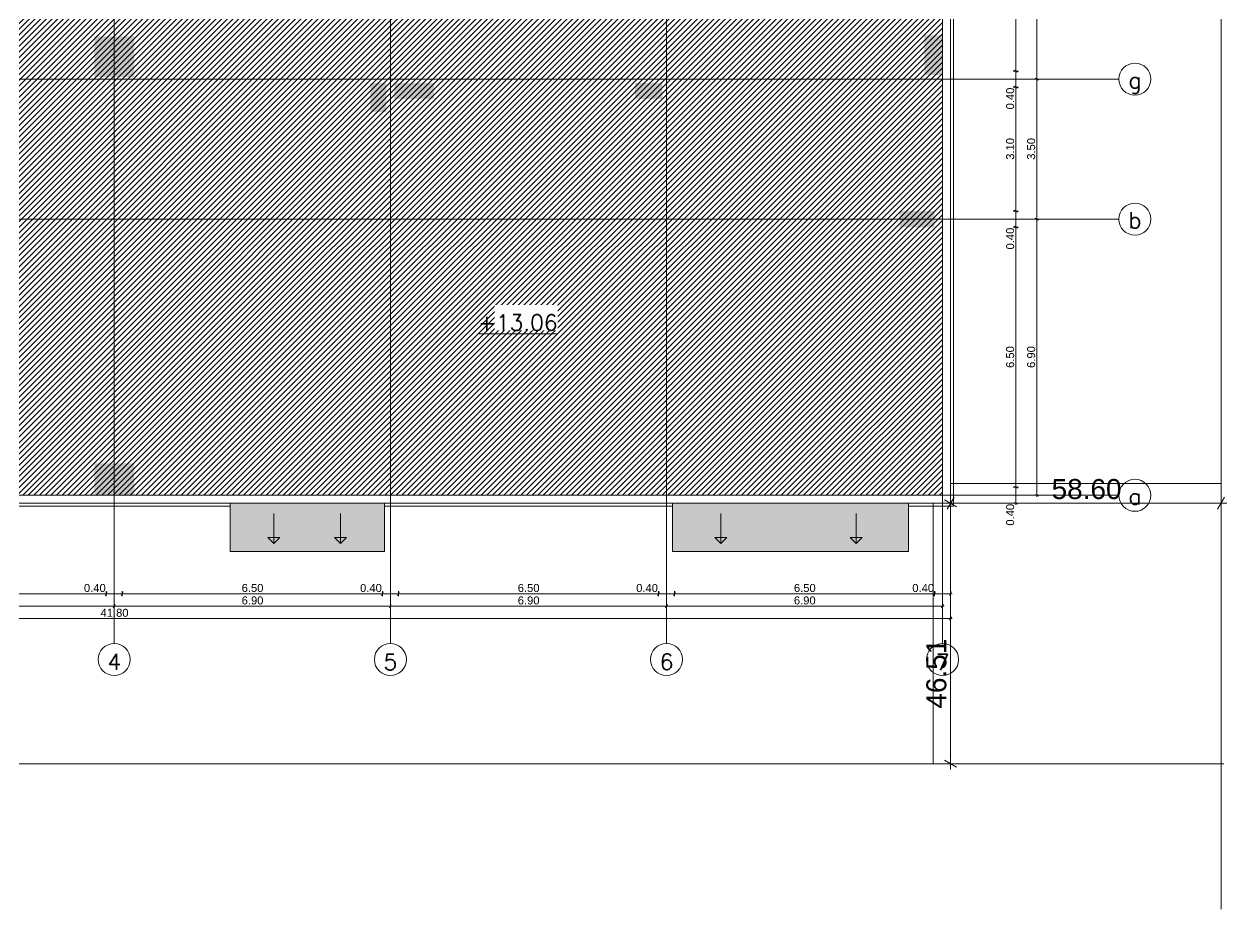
# Model space of a CAD drawing. Header units: millimetres. Extents: x 476244520 to 476657119, y 4620824743 to 4621446928.
# Drawn here: x 476409302 to 476439361, y 4621180401 to 4621202886 of the extents above; entities that cross this region are included whole.
import ezdxf

# ---------------------------------------------------------------- set-up
doc = ezdxf.new("R2010")
doc.units = ezdxf.units.MM
doc.header["$MEASUREMENT"] = 0
doc.set_wipeout_variables(frame=1)
doc.linetypes.add('Wipeout_Contour', pattern=[1000, 0, -1000])
for name, color, linetype, lineweight in [('0_Pen_No__42_Pen_No__250_Pen_No__5', 5, 'Continuous', 0), ('0_Pen_No__7_Pen_No__250', 7, 'Continuous', 0), ('0_Pen_No__7_Pen_No__4', 7, 'Continuous', 0), ('2D Drafting - General_Pen_No__250_Pen_No__7_Pen_No__7', 7, 'Continuous', 0), ('Annotation - Text_Pen_No__7_Pen_No__5', 5, 'Continuous', 0), ('G-Anno-Nplt_Pen_No__4', 7, 'Continuous', 0), ('G-Anno-Nplt_Pen_No__8', 8, 'Continuous', 0), ('New_2D Drafting - General_Pen_No__250_Pen_No__7', 7, 'Continuous', 0), ('New_reg_nak_Pen_No__7', 7, 'Continuous', 0), ('New_Structural - Bearing_Pen_No__1', 1, 'Continuous', 0), ('zoma_Pen_No__1', 1, 'Continuous', 0), ('zoma_Pen_No__142', 142, 'Continuous', 0), ('zoma_Pen_No__1_Pen_No__1', 1, 'Continuous', 0), ('zoma_Pen_No__5_Pen_No__5', 5, 'Continuous', 0)]:
    doc.layers.add(name, color=color, linetype=linetype, lineweight=lineweight)
doc.layers.add('0_Pen_No__7_Pen_No__252', color=7, linetype='Continuous', lineweight=0, true_color=0x666666)
doc.layers.add('zoma', color=7, linetype='Continuous')
doc.styles.add('GENERATED_STYLE_2', font='arial.ttf')
doc.linetypes.add('Break', pattern='A,0,[1,A-4 бѓЎбѓђбѓ®бѓљбѓ\x98 - nikas1.Shx,S=15.679026,R=0,X=0,Y=0],-1975.557214,0', length=1975.557214)
doc.dimstyles.new('GENERATED_STYLE__1', dxfattribs={"dimtxt": 200, "dimasz": 64.421331, "dimexe": 0.18, "dimexo": 3, "dimgap": 0.09, "dimtad": 1, "dimtih": 1, "dimtoh": 1, "dimlfac": 0.001, "dimzin": 0, "dimdsep": 46, "dimtxsty": 'GENERATED_STYLE_2', "dimblk": 'ARROWHEAD_2', "dimblk1": 'ARROWHEAD_2', "dimblk2": 'ARROWHEAD_2', "dimcen": 0.09, "dimclrd": 142, "dimclre": 142, "dimclrt": 142, "dimadec": 0, "dimazin": 0, "dimtfac": 1, "dimtdec": 4, "dimtmove": 0, "dimatfit": 3, "dimfxl": 1, "dimtolj": 1, "dimtzin": 0, "dimarcsym": 0})
doc.dimstyles.new('GENERATED_STYLE__6', dxfattribs={"dimtxt": 500, "dimasz": 228, "dimexe": 0.18, "dimexo": 3, "dimgap": 0.09, "dimtad": 1, "dimlfac": 0.001, "dimzin": 0, "dimdsep": 46, "dimtxsty": 'GENERATED_STYLE_2', "dimblk": 'ARROWHEAD_2', "dimblk1": 'ARROWHEAD_2', "dimblk2": 'ARROWHEAD_2', "dimcen": 0.09, "dimclrd": 1, "dimclre": 1, "dimclrt": 1, "dimadec": 0, "dimazin": 0, "dimtfac": 1, "dimtdec": 4, "dimtmove": 2, "dimatfit": 3, "dimfxl": 1, "dimtolj": 1, "dimtzin": 0, "dimarcsym": 0})
doc.dimstyles.new('GENERATED_STYLE__7', dxfattribs={"dimtxt": 500, "dimasz": 228, "dimexe": 0.18, "dimexo": 3, "dimgap": 0.09, "dimtad": 1, "dimtih": 1, "dimtoh": 1, "dimlfac": 0.001, "dimzin": 0, "dimdsep": 46, "dimtxsty": 'GENERATED_STYLE_2', "dimblk": 'ARROWHEAD_2', "dimblk1": 'ARROWHEAD_2', "dimblk2": 'ARROWHEAD_2', "dimcen": 0.09, "dimclrd": 1, "dimclre": 1, "dimclrt": 1, "dimadec": 0, "dimazin": 0, "dimtfac": 1, "dimtdec": 4, "dimtmove": 0, "dimatfit": 3, "dimfxl": 1, "dimtolj": 1, "dimtzin": 0, "dimarcsym": 0})
doc.dimstyles.new('GENERATED_STYLE__8', dxfattribs={"dimtxt": 200, "dimasz": 64.421331, "dimexe": 0.18, "dimexo": 3, "dimgap": 0.09, "dimtad": 1, "dimlfac": 0.001, "dimzin": 0, "dimdsep": 46, "dimtxsty": 'GENERATED_STYLE_2', "dimblk": 'ARROWHEAD_2', "dimblk1": 'ARROWHEAD_2', "dimblk2": 'ARROWHEAD_2', "dimcen": 0.09, "dimclrd": 142, "dimclre": 142, "dimclrt": 142, "dimadec": 0, "dimazin": 0, "dimtfac": 1, "dimtdec": 4, "dimtmove": 0, "dimatfit": 3, "dimfxl": 1, "dimtolj": 1, "dimtzin": 0, "dimarcsym": 0})

# ---------------------------------------------------------------- blocks, each defined once
blk = doc.blocks.new('*D28', base_point=(476844527, 4621385791))
at = {"layer": 'zoma_Pen_No__1', "color": 1, "linetype": 'Continuous', "lineweight": 0, "transparency": 16777216}
for p, q in [((476432681, 4621190911), (476432231, 4621190911)), ((476432606, 4621190824), (476432306, 4621190998)), ((476432456, 4621190911), (476432456, 4621191058)), ((476432456, 4621184404), (476432456, 4621190911)), ((476432681, 4621184404), (476432231, 4621184404)), ((476432306, 4621184491), (476432606, 4621184318)), ((476432456, 4621184258), (476432456, 4621184404))]:
    blk.add_line(p, q, dxfattribs=at)
at = {"layer": 'zoma_Pen_No__1', "color": 1, "lineweight": 0, "transparency": 16777216, "insert": (476432356, 4621185781), "char_height": 500, "attachment_point": 7, "rotation": 90, "style": 'GENERATED_STYLE_2'}
blk.add_mtext('\\A1;{\\pql;\\fArial CYR|b0|i0|c204|p34;46.51}', dxfattribs=at)
blk = doc.blocks.new('ARROWHEAD_2')
at = {"color": 0, "linetype": 'Continuous', "lineweight": 0}
for p, q in [((0, 0), (-1, 0)), ((-0.38, -0.66), (0.38, 0.66))]:
    blk.add_line(p, q, dxfattribs=at)
blk = doc.blocks.new('*D33', base_point=(476844527, 4621385791))
at = {"layer": 'zoma_Pen_No__1', "color": 1, "linetype": 'Continuous', "lineweight": 0, "transparency": 16777216}
for p, q in [((476432309, 4621190911), (476432456, 4621190911)), ((476432542, 4621191061), (476432369, 4621190761)), ((476432456, 4621190686), (476432456, 4621191136)), ((476432456, 4621190911), (476439215, 4621190911)), ((476439128, 4621190761), (476439301, 4621191061)), ((476439215, 4621190686), (476439215, 4621191136)), ((476439215, 4621190911), (476439361, 4621190911))]:
    blk.add_line(p, q, dxfattribs=at)
at = {"layer": 'zoma_Pen_No__1', "color": 1, "lineweight": 0, "transparency": 16777216, "insert": (476434980, 4621191011), "char_height": 500, "attachment_point": 7, "style": 'GENERATED_STYLE_2'}
blk.add_mtext('\\A1;{\\pql;\\fArial CYR|b0|i0|c204|p34;58.60}', dxfattribs=at)
blk = doc.blocks.new('*D42', base_point=(476844527, 4621385791))
at = {"layer": 'zoma_Pen_No__142', "color": 142, "linetype": 'Continuous', "lineweight": 0, "transparency": 16777216}
for p, q in [((476404680, 4621188384), (476404631, 4621188299)), ((476404656, 4621188278), (476404656, 4621188405)), ((476404656, 4621188342), (476411556, 4621188342)), ((476411580, 4621188384), (476411531, 4621188299)), ((476411556, 4621188278), (476411556, 4621188405))]:
    blk.add_line(p, q, dxfattribs=at)
at = {"layer": 'zoma_Pen_No__142', "color": 142, "lineweight": 0, "transparency": 16777216, "insert": (476407840, 4621188382), "char_height": 200, "attachment_point": 7, "style": 'GENERATED_STYLE_2'}
blk.add_mtext('\\A1;{\\pql;\\fArial CYR|b0|i0|c204|p34;6.90}', dxfattribs=at)
blk = doc.blocks.new('*D43', base_point=(476844527, 4621385791))
at = {"layer": 'zoma_Pen_No__142', "color": 142, "linetype": 'Continuous', "lineweight": 0, "transparency": 16777216}
for p, q in [((476411580, 4621188384), (476411531, 4621188299)), ((476411556, 4621188278), (476411556, 4621188405)), ((476411556, 4621188342), (476418456, 4621188342)), ((476418480, 4621188384), (476418431, 4621188299)), ((476418456, 4621188278), (476418456, 4621188405))]:
    blk.add_line(p, q, dxfattribs=at)
at = {"layer": 'zoma_Pen_No__142', "color": 142, "lineweight": 0, "transparency": 16777216, "insert": (476414740, 4621188382), "char_height": 200, "attachment_point": 7, "style": 'GENERATED_STYLE_2'}
blk.add_mtext('\\A1;{\\pql;\\fArial CYR|b0|i0|c204|p34;6.90}', dxfattribs=at)
blk = doc.blocks.new('*D44', base_point=(476844527, 4621385791))
at = {"layer": 'zoma_Pen_No__142', "color": 142, "linetype": 'Continuous', "lineweight": 0, "transparency": 16777216}
for p, q in [((476418480, 4621188384), (476418431, 4621188299)), ((476418456, 4621188278), (476418456, 4621188405)), ((476418456, 4621188342), (476425356, 4621188342)), ((476425380, 4621188384), (476425331, 4621188299)), ((476425356, 4621188278), (476425356, 4621188405))]:
    blk.add_line(p, q, dxfattribs=at)
at = {"layer": 'zoma_Pen_No__142', "color": 142, "lineweight": 0, "transparency": 16777216, "insert": (476421640, 4621188382), "char_height": 200, "attachment_point": 7, "style": 'GENERATED_STYLE_2'}
blk.add_mtext('\\A1;{\\pql;\\fArial CYR|b0|i0|c204|p34;6.90}', dxfattribs=at)
blk = doc.blocks.new('*D45', base_point=(476844527, 4621385791))
at = {"layer": 'zoma_Pen_No__142', "color": 142, "linetype": 'Continuous', "lineweight": 0, "transparency": 16777216}
for p, q in [((476425380, 4621188384), (476425331, 4621188299)), ((476425356, 4621188278), (476425356, 4621188405)), ((476425356, 4621188342), (476432256, 4621188342)), ((476432231, 4621188299), (476432280, 4621188384)), ((476432256, 4621188278), (476432256, 4621188405)), ((476432256, 4621188342), (476432297, 4621188342))]:
    blk.add_line(p, q, dxfattribs=at)
at = {"layer": 'zoma_Pen_No__142', "color": 142, "lineweight": 0, "transparency": 16777216, "insert": (476428540, 4621188382), "char_height": 200, "attachment_point": 7, "style": 'GENERATED_STYLE_2'}
blk.add_mtext('\\A1;{\\pql;\\fArial CYR|b0|i0|c204|p34;6.90}', dxfattribs=at)
blk = doc.blocks.new('*D49', base_point=(476844527, 4621385791))
at = {"layer": 'zoma_Pen_No__142', "color": 142, "linetype": 'Continuous', "lineweight": 0, "transparency": 16777216}
for p, q in [((476434675, 4621198011), (476434548, 4621198011)), ((476434569, 4621198035), (476434654, 4621197987)), ((476434611, 4621191111), (476434611, 4621198011)), ((476434675, 4621191111), (476434548, 4621191111)), ((476434569, 4621191135), (476434654, 4621191087)), ((476434611, 4621191070), (476434611, 4621191111))]:
    blk.add_line(p, q, dxfattribs=at)
at = {"layer": 'zoma_Pen_No__142', "color": 142, "lineweight": 0, "transparency": 16777216, "insert": (476434571, 4621194295), "char_height": 200, "attachment_point": 7, "rotation": 90, "style": 'GENERATED_STYLE_2'}
blk.add_mtext('\\A1;{\\pql;\\fArial CYR|b0|i0|c204|p34;6.90}', dxfattribs=at)
blk = doc.blocks.new('*D50', base_point=(476844527, 4621385791))
at = {"layer": 'zoma_Pen_No__142', "color": 142, "linetype": 'Continuous', "lineweight": 0, "transparency": 16777216}
for p, q in [((476434675, 4621201511), (476434548, 4621201511)), ((476434569, 4621201535), (476434654, 4621201487)), ((476434611, 4621198011), (476434611, 4621201511)), ((476434675, 4621198011), (476434548, 4621198011)), ((476434569, 4621198035), (476434654, 4621197987))]:
    blk.add_line(p, q, dxfattribs=at)
at = {"layer": 'zoma_Pen_No__142', "color": 142, "lineweight": 0, "transparency": 16777216, "insert": (476434571, 4621199495), "char_height": 200, "attachment_point": 7, "rotation": 90, "style": 'GENERATED_STYLE_2'}
blk.add_mtext('\\A1;{\\pql;\\fArial CYR|b0|i0|c204|p34;3.50}', dxfattribs=at)
blk = doc.blocks.new('*D51', base_point=(476844527, 4621385791))
at = {"layer": 'zoma_Pen_No__142', "color": 142, "linetype": 'Continuous', "lineweight": 0, "transparency": 16777216}
for p, q in [((476434675, 4621208411), (476434548, 4621208411)), ((476434654, 4621208387), (476434569, 4621208435)), ((476434611, 4621208411), (476434611, 4621208452)), ((476434611, 4621201511), (476434611, 4621208411)), ((476434675, 4621201511), (476434548, 4621201511)), ((476434569, 4621201535), (476434654, 4621201487))]:
    blk.add_line(p, q, dxfattribs=at)
at = {"layer": 'zoma_Pen_No__142', "color": 142, "lineweight": 0, "transparency": 16777216, "insert": (476434571, 4621204695), "char_height": 200, "attachment_point": 7, "rotation": 90, "style": 'GENERATED_STYLE_2'}
blk.add_mtext('\\A1;{\\pql;\\fArial CYR|b0|i0|c204|p34;6.90}', dxfattribs=at)
blk = doc.blocks.new('*D52', base_point=(476844527, 4621385791))
at = {"layer": 'zoma_Pen_No__142', "color": 142, "linetype": 'Continuous', "lineweight": 0, "transparency": 16777216}
for p, q in [((476390614, 4621188033), (476390656, 4621188033)), ((476390680, 4621188076), (476390631, 4621187991)), ((476390656, 4621187970), (476390656, 4621188097)), ((476390656, 4621188033), (476432456, 4621188033)), ((476432431, 4621187991), (476432480, 4621188076)), ((476432456, 4621187970), (476432456, 4621188097)), ((476432456, 4621188033), (476432497, 4621188033))]:
    blk.add_line(p, q, dxfattribs=at)
at = {"layer": 'zoma_Pen_No__142', "color": 142, "lineweight": 0, "transparency": 16777216, "insert": (476411214, 4621188073), "char_height": 200, "attachment_point": 7, "style": 'GENERATED_STYLE_2'}
blk.add_mtext('\\A1;{\\pql;\\fArial CYR|b0|i0|c204|p34;41.80}', dxfattribs=at)
blk = doc.blocks.new('*D58', base_point=(476844527, 4621385791))
at = {"layer": 'zoma_Pen_No__142', "color": 142, "linetype": 'Continuous', "lineweight": 0, "transparency": 16777216}
for p, q in [((476404880, 4621188696), (476404831, 4621188611)), ((476404856, 4621188590), (476404856, 4621188717)), ((476404856, 4621188653), (476411356, 4621188653)), ((476411380, 4621188696), (476411331, 4621188611)), ((476411356, 4621188590), (476411356, 4621188717))]:
    blk.add_line(p, q, dxfattribs=at)
at = {"layer": 'zoma_Pen_No__142', "color": 142, "lineweight": 0, "transparency": 16777216, "char_height": 200, "attachment_point": 7, "style": 'GENERATED_STYLE_2'}
for s, insert in [('\\A1;{\\pql;\\fArial CYR|b0|i0|c204|p34;6.50}', (476407840, 4621188693)), ('\\A1;{\\pql;\\fArial CYR|b0|i0|c204|p34;0.40}', (476410799, 4621188693))]:
    blk.add_mtext(s, dxfattribs=dict(at, insert=insert))
blk = doc.blocks.new('*D59', base_point=(476844527, 4621385791))
at = {"layer": 'zoma_Pen_No__142', "color": 142, "linetype": 'Continuous', "lineweight": 0, "transparency": 16777216}
for p, q in [((476411380, 4621188696), (476411331, 4621188611)), ((476411356, 4621188590), (476411356, 4621188717)), ((476411356, 4621188653), (476411756, 4621188653)), ((476411780, 4621188696), (476411731, 4621188611)), ((476411756, 4621188590), (476411756, 4621188717))]:
    blk.add_line(p, q, dxfattribs=at)
blk = doc.blocks.new('*D60', base_point=(476844527, 4621385791))
at = {"layer": 'zoma_Pen_No__142', "color": 142, "linetype": 'Continuous', "lineweight": 0, "transparency": 16777216}
for p, q in [((476411780, 4621188696), (476411731, 4621188611)), ((476411756, 4621188590), (476411756, 4621188717)), ((476411756, 4621188653), (476418256, 4621188653)), ((476418280, 4621188696), (476418231, 4621188611)), ((476418256, 4621188590), (476418256, 4621188717))]:
    blk.add_line(p, q, dxfattribs=at)
at = {"layer": 'zoma_Pen_No__142', "color": 142, "lineweight": 0, "transparency": 16777216, "char_height": 200, "attachment_point": 7, "style": 'GENERATED_STYLE_2'}
for s, insert in [('\\A1;{\\pql;\\fArial CYR|b0|i0|c204|p34;6.50}', (476414740, 4621188693)), ('\\A1;{\\pql;\\fArial CYR|b0|i0|c204|p34;0.40}', (476417699, 4621188693))]:
    blk.add_mtext(s, dxfattribs=dict(at, insert=insert))
blk = doc.blocks.new('*D61', base_point=(476844527, 4621385791))
at = {"layer": 'zoma_Pen_No__142', "color": 142, "linetype": 'Continuous', "lineweight": 0, "transparency": 16777216}
for p, q in [((476418280, 4621188696), (476418231, 4621188611)), ((476418256, 4621188590), (476418256, 4621188717)), ((476418256, 4621188653), (476418656, 4621188653)), ((476418680, 4621188696), (476418631, 4621188611)), ((476418656, 4621188590), (476418656, 4621188717))]:
    blk.add_line(p, q, dxfattribs=at)
blk = doc.blocks.new('*D62', base_point=(476844527, 4621385791))
at = {"layer": 'zoma_Pen_No__142', "color": 142, "linetype": 'Continuous', "lineweight": 0, "transparency": 16777216}
for p, q in [((476418680, 4621188696), (476418631, 4621188611)), ((476418656, 4621188590), (476418656, 4621188717)), ((476418656, 4621188653), (476425156, 4621188653)), ((476425180, 4621188696), (476425131, 4621188611)), ((476425156, 4621188590), (476425156, 4621188717))]:
    blk.add_line(p, q, dxfattribs=at)
at = {"layer": 'zoma_Pen_No__142', "color": 142, "lineweight": 0, "transparency": 16777216, "char_height": 200, "attachment_point": 7, "style": 'GENERATED_STYLE_2'}
for s, insert in [('\\A1;{\\pql;\\fArial CYR|b0|i0|c204|p34;6.50}', (476421640, 4621188693)), ('\\A1;{\\pql;\\fArial CYR|b0|i0|c204|p34;0.40}', (476424599, 4621188693))]:
    blk.add_mtext(s, dxfattribs=dict(at, insert=insert))
blk = doc.blocks.new('*D63', base_point=(476844527, 4621385791))
at = {"layer": 'zoma_Pen_No__142', "color": 142, "linetype": 'Continuous', "lineweight": 0, "transparency": 16777216}
for p, q in [((476425180, 4621188696), (476425131, 4621188611)), ((476425156, 4621188590), (476425156, 4621188717)), ((476425156, 4621188653), (476425556, 4621188653)), ((476425580, 4621188696), (476425531, 4621188611)), ((476425556, 4621188590), (476425556, 4621188717))]:
    blk.add_line(p, q, dxfattribs=at)
blk = doc.blocks.new('*D64', base_point=(476844527, 4621385791))
at = {"layer": 'zoma_Pen_No__142', "color": 142, "linetype": 'Continuous', "lineweight": 0, "transparency": 16777216}
for p, q in [((476425580, 4621188696), (476425531, 4621188611)), ((476425556, 4621188590), (476425556, 4621188717)), ((476425556, 4621188653), (476432056, 4621188653)), ((476432080, 4621188696), (476432031, 4621188611)), ((476432056, 4621188590), (476432056, 4621188717))]:
    blk.add_line(p, q, dxfattribs=at)
at = {"layer": 'zoma_Pen_No__142', "color": 142, "lineweight": 0, "transparency": 16777216, "char_height": 200, "attachment_point": 7, "style": 'GENERATED_STYLE_2'}
for s, insert in [('\\A1;{\\pql;\\fArial CYR|b0|i0|c204|p34;6.50}', (476428540, 4621188693)), ('\\A1;{\\pql;\\fArial CYR|b0|i0|c204|p34;0.40}', (476431499, 4621188693))]:
    blk.add_mtext(s, dxfattribs=dict(at, insert=insert))
blk = doc.blocks.new('*D65', base_point=(476844527, 4621385791))
at = {"layer": 'zoma_Pen_No__142', "color": 142, "linetype": 'Continuous', "lineweight": 0, "transparency": 16777216}
for p, q in [((476432080, 4621188696), (476432031, 4621188611)), ((476432056, 4621188590), (476432056, 4621188717)), ((476432056, 4621188653), (476432456, 4621188653)), ((476432431, 4621188611), (476432480, 4621188696)), ((476432456, 4621188590), (476432456, 4621188717)), ((476432456, 4621188653), (476432497, 4621188653))]:
    blk.add_line(p, q, dxfattribs=at)
blk = doc.blocks.new('*D66', base_point=(476844527, 4621385791))
at = {"layer": 'zoma_Pen_No__142', "color": 142, "linetype": 'Continuous', "lineweight": 0, "transparency": 16777216}
for p, q in [((476434150, 4621191311), (476434023, 4621191311)), ((476434044, 4621191335), (476434129, 4621191287)), ((476434086, 4621190911), (476434086, 4621191311)), ((476434150, 4621190911), (476434023, 4621190911)), ((476434044, 4621190935), (476434129, 4621190887)), ((476434086, 4621190870), (476434086, 4621190911))]:
    blk.add_line(p, q, dxfattribs=at)
at = {"layer": 'zoma_Pen_No__142', "color": 142, "lineweight": 0, "transparency": 16777216, "insert": (476434046, 4621190354), "char_height": 200, "attachment_point": 7, "rotation": 90, "style": 'GENERATED_STYLE_2'}
blk.add_mtext('\\A1;{\\pql;\\fArial CYR|b0|i0|c204|p34;0.40}', dxfattribs=at)
blk = doc.blocks.new('*D67', base_point=(476844527, 4621385791))
at = {"layer": 'zoma_Pen_No__142', "color": 142, "linetype": 'Continuous', "lineweight": 0, "transparency": 16777216}
for p, q in [((476434150, 4621197811), (476434023, 4621197811)), ((476434044, 4621197835), (476434129, 4621197787)), ((476434086, 4621191311), (476434086, 4621197811)), ((476434150, 4621191311), (476434023, 4621191311)), ((476434044, 4621191335), (476434129, 4621191287))]:
    blk.add_line(p, q, dxfattribs=at)
at = {"layer": 'zoma_Pen_No__142', "color": 142, "lineweight": 0, "transparency": 16777216, "char_height": 200, "attachment_point": 7, "rotation": 90, "style": 'GENERATED_STYLE_2'}
for s, insert in [('\\A1;{\\pql;\\fArial CYR|b0|i0|c204|p34;0.40}', (476434046, 4621197254)), ('\\A1;{\\pql;\\fArial CYR|b0|i0|c204|p34;6.50}', (476434046, 4621194295))]:
    blk.add_mtext(s, dxfattribs=dict(at, insert=insert))
blk = doc.blocks.new('*D68', base_point=(476844527, 4621385791))
at = {"layer": 'zoma_Pen_No__142', "color": 142, "linetype": 'Continuous', "lineweight": 0, "transparency": 16777216}
for p, q in [((476434150, 4621198211), (476434023, 4621198211)), ((476434044, 4621198235), (476434129, 4621198187)), ((476434086, 4621197811), (476434086, 4621198211)), ((476434150, 4621197811), (476434023, 4621197811)), ((476434044, 4621197835), (476434129, 4621197787))]:
    blk.add_line(p, q, dxfattribs=at)
blk = doc.blocks.new('*D69', base_point=(476844527, 4621385791))
at = {"layer": 'zoma_Pen_No__142', "color": 142, "linetype": 'Continuous', "lineweight": 0, "transparency": 16777216}
for p, q in [((476434150, 4621201311), (476434023, 4621201311)), ((476434044, 4621201335), (476434129, 4621201287)), ((476434086, 4621198211), (476434086, 4621201311)), ((476434150, 4621198211), (476434023, 4621198211)), ((476434044, 4621198235), (476434129, 4621198187))]:
    blk.add_line(p, q, dxfattribs=at)
at = {"layer": 'zoma_Pen_No__142', "color": 142, "lineweight": 0, "transparency": 16777216, "char_height": 200, "attachment_point": 7, "rotation": 90, "style": 'GENERATED_STYLE_2'}
for s, insert in [('\\A1;{\\pql;\\fArial CYR|b0|i0|c204|p34;0.40}', (476434046, 4621200754)), ('\\A1;{\\pql;\\fArial CYR|b0|i0|c204|p34;3.10}', (476434046, 4621199495))]:
    blk.add_mtext(s, dxfattribs=dict(at, insert=insert))
blk = doc.blocks.new('*D70', base_point=(476844527, 4621385791))
at = {"layer": 'zoma_Pen_No__142', "color": 142, "linetype": 'Continuous', "lineweight": 0, "transparency": 16777216}
for p, q in [((476434150, 4621201711), (476434023, 4621201711)), ((476434044, 4621201735), (476434129, 4621201687)), ((476434086, 4621201311), (476434086, 4621201711)), ((476434150, 4621201311), (476434023, 4621201311)), ((476434044, 4621201335), (476434129, 4621201287))]:
    blk.add_line(p, q, dxfattribs=at)
blk = doc.blocks.new('*D71', base_point=(476844527, 4621385791))
at = {"layer": 'zoma_Pen_No__142', "color": 142, "linetype": 'Continuous', "lineweight": 0, "transparency": 16777216}
for p, q in [((476434150, 4621208211), (476434023, 4621208211)), ((476434044, 4621208235), (476434129, 4621208187)), ((476434086, 4621201711), (476434086, 4621208211)), ((476434150, 4621201711), (476434023, 4621201711)), ((476434044, 4621201735), (476434129, 4621201687))]:
    blk.add_line(p, q, dxfattribs=at)
at = {"layer": 'zoma_Pen_No__142', "color": 142, "lineweight": 0, "transparency": 16777216, "char_height": 200, "attachment_point": 7, "rotation": 90, "style": 'GENERATED_STYLE_2'}
for s, insert in [('\\A1;{\\pql;\\fArial CYR|b0|i0|c204|p34;0.40}', (476434046, 4621207654)), ('\\A1;{\\pql;\\fArial CYR|b0|i0|c204|p34;6.50}', (476434046, 4621204695))]:
    blk.add_mtext(s, dxfattribs=dict(at, insert=insert))
blk = doc.blocks.new('*D128', base_point=(476844527, 4621385791))
at = {"layer": 'zoma_Pen_No__142', "color": 142, "linetype": 'Continuous', "lineweight": 0, "transparency": 16777216}
for p, q in [((476404880, 4621230014), (476404831, 4621229929)), ((476404856, 4621229908), (476404856, 4621230035)), ((476404856, 4621229972), (476411356, 4621229972)), ((476411380, 4621230014), (476411331, 4621229929)), ((476411356, 4621229908), (476411356, 4621230035))]:
    blk.add_line(p, q, dxfattribs=at)
at = {"layer": 'zoma_Pen_No__142', "color": 142, "lineweight": 0, "transparency": 16777216, "char_height": 200, "attachment_point": 7, "style": 'GENERATED_STYLE_2'}
for s, insert in [('\\A1;{\\pql;\\fArial CYR|b0|i0|c204|p34;6.50}', (476407840, 4621230012)), ('\\A1;{\\pql;\\fArial CYR|b0|i0|c204|p34;0.40}', (476410799, 4621230012))]:
    blk.add_mtext(s, dxfattribs=dict(at, insert=insert))
blk = doc.blocks.new('*D129', base_point=(476844527, 4621385791))
at = {"layer": 'zoma_Pen_No__142', "color": 142, "linetype": 'Continuous', "lineweight": 0, "transparency": 16777216}
for p, q in [((476411380, 4621230014), (476411331, 4621229929)), ((476411356, 4621229908), (476411356, 4621230035)), ((476411356, 4621229972), (476411756, 4621229972)), ((476411780, 4621230014), (476411731, 4621229929)), ((476411756, 4621229908), (476411756, 4621230035))]:
    blk.add_line(p, q, dxfattribs=at)
blk = doc.blocks.new('*D130', base_point=(476844527, 4621385791))
at = {"layer": 'zoma_Pen_No__142', "color": 142, "linetype": 'Continuous', "lineweight": 0, "transparency": 16777216}
for p, q in [((476411780, 4621230014), (476411731, 4621229929)), ((476411756, 4621229908), (476411756, 4621230035)), ((476411756, 4621229972), (476418256, 4621229972)), ((476418280, 4621230014), (476418231, 4621229929)), ((476418256, 4621229908), (476418256, 4621230035))]:
    blk.add_line(p, q, dxfattribs=at)
at = {"layer": 'zoma_Pen_No__142', "color": 142, "lineweight": 0, "transparency": 16777216, "char_height": 200, "attachment_point": 7, "style": 'GENERATED_STYLE_2'}
for s, insert in [('\\A1;{\\pql;\\fArial CYR|b0|i0|c204|p34;6.50}', (476414740, 4621230012)), ('\\A1;{\\pql;\\fArial CYR|b0|i0|c204|p34;0.40}', (476417699, 4621230012))]:
    blk.add_mtext(s, dxfattribs=dict(at, insert=insert))
blk = doc.blocks.new('*D131', base_point=(476844527, 4621385791))
at = {"layer": 'zoma_Pen_No__142', "color": 142, "linetype": 'Continuous', "lineweight": 0, "transparency": 16777216}
for p, q in [((476418280, 4621230014), (476418231, 4621229929)), ((476418256, 4621229908), (476418256, 4621230035)), ((476418256, 4621229972), (476418656, 4621229972)), ((476418680, 4621230014), (476418631, 4621229929)), ((476418656, 4621229908), (476418656, 4621230035))]:
    blk.add_line(p, q, dxfattribs=at)
blk = doc.blocks.new('*D132', base_point=(476844527, 4621385791))
at = {"layer": 'zoma_Pen_No__142', "color": 142, "linetype": 'Continuous', "lineweight": 0, "transparency": 16777216}
for p, q in [((476418680, 4621230014), (476418631, 4621229929)), ((476418656, 4621229908), (476418656, 4621230035)), ((476418656, 4621229972), (476425156, 4621229972)), ((476425180, 4621230014), (476425131, 4621229929)), ((476425156, 4621229908), (476425156, 4621230035))]:
    blk.add_line(p, q, dxfattribs=at)
at = {"layer": 'zoma_Pen_No__142', "color": 142, "lineweight": 0, "transparency": 16777216, "char_height": 200, "attachment_point": 7, "style": 'GENERATED_STYLE_2'}
for s, insert in [('\\A1;{\\pql;\\fArial CYR|b0|i0|c204|p34;6.50}', (476421640, 4621230012)), ('\\A1;{\\pql;\\fArial CYR|b0|i0|c204|p34;0.40}', (476424599, 4621230012))]:
    blk.add_mtext(s, dxfattribs=dict(at, insert=insert))
blk = doc.blocks.new('*D133', base_point=(476844527, 4621385791))
at = {"layer": 'zoma_Pen_No__142', "color": 142, "linetype": 'Continuous', "lineweight": 0, "transparency": 16777216}
for p, q in [((476425180, 4621230014), (476425131, 4621229929)), ((476425156, 4621229908), (476425156, 4621230035)), ((476425156, 4621229972), (476425556, 4621229972)), ((476425580, 4621230014), (476425531, 4621229929)), ((476425556, 4621229908), (476425556, 4621230035))]:
    blk.add_line(p, q, dxfattribs=at)
blk = doc.blocks.new('*D134', base_point=(476844527, 4621385791))
at = {"layer": 'zoma_Pen_No__142', "color": 142, "linetype": 'Continuous', "lineweight": 0, "transparency": 16777216}
for p, q in [((476425580, 4621230014), (476425531, 4621229929)), ((476425556, 4621229908), (476425556, 4621230035)), ((476425556, 4621229972), (476432056, 4621229972)), ((476432080, 4621230014), (476432031, 4621229929)), ((476432056, 4621229908), (476432056, 4621230035))]:
    blk.add_line(p, q, dxfattribs=at)
at = {"layer": 'zoma_Pen_No__142', "color": 142, "lineweight": 0, "transparency": 16777216, "char_height": 200, "attachment_point": 7, "style": 'GENERATED_STYLE_2'}
for s, insert in [('\\A1;{\\pql;\\fArial CYR|b0|i0|c204|p34;6.50}', (476428540, 4621230012)), ('\\A1;{\\pql;\\fArial CYR|b0|i0|c204|p34;0.40}', (476431499, 4621230012))]:
    blk.add_mtext(s, dxfattribs=dict(at, insert=insert))
blk = doc.blocks.new('*D135', base_point=(476844527, 4621385791))
at = {"layer": 'zoma_Pen_No__142', "color": 142, "linetype": 'Continuous', "lineweight": 0, "transparency": 16777216}
for p, q in [((476432080, 4621230014), (476432031, 4621229929)), ((476432056, 4621229908), (476432056, 4621230035)), ((476432056, 4621229972), (476432456, 4621229972)), ((476432431, 4621229929), (476432480, 4621230014)), ((476432456, 4621229908), (476432456, 4621230035)), ((476432456, 4621229972), (476432497, 4621229972))]:
    blk.add_line(p, q, dxfattribs=at)
blk = doc.blocks.new('*D520', base_point=(476844527, 4621385791))
at = {"layer": 'zoma_Pen_No__142', "color": 142, "linetype": 'Continuous', "lineweight": 0, "transparency": 16777216}
for p, q in [((476404379, 4621169271), (476404330, 4621169186)), ((476404354, 4621169165), (476404354, 4621169292)), ((476410879, 4621169271), (476410830, 4621169186)), ((476410854, 4621169165), (476410854, 4621169292)), ((476404354, 4621169228), (476410854, 4621169228))]:
    blk.add_line(p, q, dxfattribs=at)
at = {"layer": 'zoma_Pen_No__142', "color": 142, "lineweight": 0, "transparency": 16777216, "char_height": 200, "attachment_point": 7, "style": 'GENERATED_STYLE_2'}
for s, insert in [('\\A1;{\\pql;\\fArial CYR|b0|i0|c204|p34;6.50}', (476407338, 4621169268)), ('\\A1;{\\pql;\\fArial CYR|b0|i0|c204|p34;0.40}', (476410298, 4621169268))]:
    blk.add_mtext(s, dxfattribs=dict(at, insert=insert))
blk = doc.blocks.new('*D521', base_point=(476844527, 4621385791))
at = {"layer": 'zoma_Pen_No__142', "color": 142, "linetype": 'Continuous', "lineweight": 0, "transparency": 16777216}
for p, q in [((476410879, 4621169271), (476410830, 4621169186)), ((476410854, 4621169165), (476410854, 4621169292)), ((476411279, 4621169271), (476411230, 4621169186)), ((476411254, 4621169165), (476411254, 4621169292)), ((476410854, 4621169228), (476411254, 4621169228))]:
    blk.add_line(p, q, dxfattribs=at)
blk = doc.blocks.new('*D522', base_point=(476844527, 4621385791))
at = {"layer": 'zoma_Pen_No__142', "color": 142, "linetype": 'Continuous', "lineweight": 0, "transparency": 16777216}
for p, q in [((476411279, 4621169271), (476411230, 4621169186)), ((476411254, 4621169165), (476411254, 4621169292)), ((476417779, 4621169271), (476417730, 4621169186)), ((476417754, 4621169165), (476417754, 4621169292)), ((476411254, 4621169228), (476417754, 4621169228))]:
    blk.add_line(p, q, dxfattribs=at)
at = {"layer": 'zoma_Pen_No__142', "color": 142, "lineweight": 0, "transparency": 16777216, "char_height": 200, "attachment_point": 7, "style": 'GENERATED_STYLE_2'}
for s, insert in [('\\A1;{\\pql;\\fArial CYR|b0|i0|c204|p34;6.50}', (476414238, 4621169268)), ('\\A1;{\\pql;\\fArial CYR|b0|i0|c204|p34;0.40}', (476417198, 4621169268))]:
    blk.add_mtext(s, dxfattribs=dict(at, insert=insert))
blk = doc.blocks.new('*D523', base_point=(476844527, 4621385791))
at = {"layer": 'zoma_Pen_No__142', "color": 142, "linetype": 'Continuous', "lineweight": 0, "transparency": 16777216}
for p, q in [((476417779, 4621169271), (476417730, 4621169186)), ((476417754, 4621169165), (476417754, 4621169292)), ((476418179, 4621169271), (476418130, 4621169186)), ((476418154, 4621169165), (476418154, 4621169292)), ((476417754, 4621169228), (476418154, 4621169228))]:
    blk.add_line(p, q, dxfattribs=at)
blk = doc.blocks.new('*D524', base_point=(476844527, 4621385791))
at = {"layer": 'zoma_Pen_No__142', "color": 142, "linetype": 'Continuous', "lineweight": 0, "transparency": 16777216}
for p, q in [((476418179, 4621169271), (476418130, 4621169186)), ((476418154, 4621169165), (476418154, 4621169292)), ((476424679, 4621169271), (476424630, 4621169186)), ((476424654, 4621169165), (476424654, 4621169292)), ((476418154, 4621169228), (476424654, 4621169228))]:
    blk.add_line(p, q, dxfattribs=at)
at = {"layer": 'zoma_Pen_No__142', "color": 142, "lineweight": 0, "transparency": 16777216, "char_height": 200, "attachment_point": 7, "style": 'GENERATED_STYLE_2'}
for s, insert in [('\\A1;{\\pql;\\fArial CYR|b0|i0|c204|p34;6.50}', (476421138, 4621169268)), ('\\A1;{\\pql;\\fArial CYR|b0|i0|c204|p34;0.40}', (476424098, 4621169268))]:
    blk.add_mtext(s, dxfattribs=dict(at, insert=insert))
blk = doc.blocks.new('*D525', base_point=(476844527, 4621385791))
at = {"layer": 'zoma_Pen_No__142', "color": 142, "linetype": 'Continuous', "lineweight": 0, "transparency": 16777216}
for p, q in [((476424679, 4621169271), (476424630, 4621169186)), ((476424654, 4621169165), (476424654, 4621169292)), ((476425079, 4621169271), (476425030, 4621169186)), ((476425054, 4621169165), (476425054, 4621169292)), ((476424654, 4621169228), (476425054, 4621169228))]:
    blk.add_line(p, q, dxfattribs=at)
blk = doc.blocks.new('*D526', base_point=(476844527, 4621385791))
at = {"layer": 'zoma_Pen_No__142', "color": 142, "linetype": 'Continuous', "lineweight": 0, "transparency": 16777216}
for p, q in [((476425079, 4621169271), (476425030, 4621169186)), ((476425054, 4621169165), (476425054, 4621169292)), ((476431579, 4621169271), (476431530, 4621169186)), ((476431554, 4621169165), (476431554, 4621169292)), ((476425054, 4621169228), (476431554, 4621169228))]:
    blk.add_line(p, q, dxfattribs=at)
at = {"layer": 'zoma_Pen_No__142', "color": 142, "lineweight": 0, "transparency": 16777216, "char_height": 200, "attachment_point": 7, "style": 'GENERATED_STYLE_2'}
for s, insert in [('\\A1;{\\pql;\\fArial CYR|b0|i0|c204|p34;6.50}', (476428038, 4621169268)), ('\\A1;{\\pql;\\fArial CYR|b0|i0|c204|p34;0.40}', (476430998, 4621169268))]:
    blk.add_mtext(s, dxfattribs=dict(at, insert=insert))
blk = doc.blocks.new('*D527', base_point=(476844527, 4621385791))
at = {"layer": 'zoma_Pen_No__142', "color": 142, "linetype": 'Continuous', "lineweight": 0, "transparency": 16777216}
for p, q in [((476431579, 4621169271), (476431530, 4621169186)), ((476431554, 4621169165), (476431554, 4621169292)), ((476431930, 4621169186), (476431979, 4621169271)), ((476431954, 4621169165), (476431954, 4621169292)), ((476431554, 4621169228), (476431954, 4621169228)), ((476431954, 4621169228), (476431996, 4621169228))]:
    blk.add_line(p, q, dxfattribs=at)

msp = doc.modelspace()

# ---------------------------------------------------------------- hatches: boundary and pattern name
at = {"layer": '0_Pen_No__7_Pen_No__252', "linetype": 'Continuous', "lineweight": 0, "true_color": 0x666666}
h = msp.add_hatch(dxfattribs=at)
h.set_pattern_fill('COMMON_BRICK', color=251, style=0, pattern_type=2)
h.set_pattern_definition([(225, (476437302.27, 4621214195.83), (-70.71068, 70.71068), [])])
h.paths.add_polyline_path([(476432255.933, 4621208411.021), (476390855.933, 4621208411.021), (476390855.933, 4621191111.021), (476432255.933, 4621191111.021)])
h.paths.add_polyline_path([(476402955.933, 4621203170.946), (476402955.933, 4621205770.898), (476402555.933, 4621205770.898), (476402555.933, 4621207970.898), (476400655.933, 4621207970.898), (476400655.933, 4621205770.898), (476400655.933, 4621203170.946)], flags=0)
h.paths.add_polyline_path([(476422455.933, 4621203171.032), (476422455.933, 4621205770.898), (476422455.933, 4621207970.898), (476420555.933, 4621207970.898), (476420555.933, 4621205770.898), (476420155.933, 4621205770.898), (476420155.933, 4621203171.032)], flags=0)
at = {"layer": 'G-Anno-Nplt_Pen_No__8', "linetype": 'Continuous', "lineweight": 0, "true_color": 0xb9b9b9}
for points in [[(476414455.947, 4621189711.229), (476414455.947, 4621190911.021), (476418305.944, 4621190911.021), (476418305.944, 4621189711.229)], [(476425505.944, 4621189711.229), (476425505.944, 4621190911.021), (476431405.944, 4621190911.021), (476431405.944, 4621189711.229)]]:
    msp.add_hatch(color=9, dxfattribs=at).paths.add_polyline_path(points)
at = {"layer": 'New_2D Drafting - General_Pen_No__250_Pen_No__7', "linetype": 'Continuous', "lineweight": 0}
for points in [[(476431796.212, 4621201614.279), (476432255.933, 4621201614.279), (476432255.933, 4621202601.209), (476431796.212, 4621202601.209)], [(476412055.933, 4621202582.04), (476411055.933, 4621202582.04), (476411055.933, 4621201561.021), (476412055.933, 4621201561.021)], [(476418355.933, 4621200690.003), (476418355.933, 4621201411.021), (476417955.933, 4621201411.021), (476417955.933, 4621200690.003)], [(476419546.121, 4621201414.279), (476418555.933, 4621201414.279), (476418555.933, 4621201014.279), (476419546.121, 4621201014.279)], [(476425255.862, 4621201014.279), (476425255.862, 4621201414.279), (476424565.745, 4621201414.279), (476424565.745, 4621201014.279)], [(476432055.933, 4621197811.021), (476432055.933, 4621198211.021), (476431185.745, 4621198211.021), (476431185.745, 4621197811.021)], [(476412055.824, 4621191911.151), (476411055.824, 4621191911.151), (476411055.824, 4621191111.021), (476412055.824, 4621191111.021)]]:
    msp.add_hatch(color=7, dxfattribs=at).paths.add_polyline_path(points)

# ---------------------------------------------------------------- linework, layer by layer
at = {"layer": '0_Pen_No__42_Pen_No__250_Pen_No__5', "color": 5, "linetype": 'Continuous', "lineweight": 0}
for centre in [(476437061.763, 4621201511.021), (476437061.763, 4621198011.021), (476437061.763, 4621191111.021), (476411555.933, 4621187009.812), (476411555.933, 4621187009.812), (476418455.933, 4621187009.812), (476418455.933, 4621187009.812), (476425355.933, 4621187009.812), (476425355.933, 4621187009.812), (476432255.933, 4621187009.812), (476432255.933, 4621187009.812)]:
    msp.add_circle(centre, 400, dxfattribs=at)
at = {"layer": '0_Pen_No__7_Pen_No__250', "color": 7, "linetype": 'Continuous', "lineweight": 0, "flags": 128}
for points in [[(476415546.478, 4621190659.277), (476415546.478, 4621189909.277), (476415696.478, 4621190059.277), (476415396.478, 4621190059.277), (476415546.478, 4621189909.277)], [(476417208.887, 4621190659.277), (476417208.887, 4621189909.277), (476417358.887, 4621190059.277), (476417058.887, 4621190059.277), (476417208.887, 4621189909.277)], [(476426714.054, 4621190659.277), (476426714.054, 4621189909.277), (476426864.054, 4621190059.277), (476426564.054, 4621190059.277), (476426714.054, 4621189909.277)], [(476430095.38, 4621190659.277), (476430095.38, 4621189909.277), (476430245.38, 4621190059.277), (476429945.38, 4621190059.277), (476430095.38, 4621189909.277)]]:
    msp.add_lwpolyline(points, close=True, dxfattribs=at)
at = {"layer": '0_Pen_No__7_Pen_No__4', "color": 7, "linetype": 'Continuous', "lineweight": 0, "flags": 128}
msp.add_lwpolyline([(476432255.933, 4621208411.021), (476390855.933, 4621208411.021), (476390855.933, 4621191111.021), (476432255.933, 4621191111.021)], close=True, dxfattribs=at)
at = {"layer": '2D Drafting - General_Pen_No__250_Pen_No__7_Pen_No__7', "color": 7, "linetype": 'Continuous', "lineweight": 0, "flags": 128}
for points in [[(476432455.938, 4621208611.024), (476418255.938, 4621208610.866), (476404855.938, 4621208610.866), (476401555.779, 4621208610.866), (476390655.829, 4621208611.024), (476390655.938, 4621190911.024), (476432455.938, 4621190911.024)], [(476432255.933, 4621208411.021), (476390855.933, 4621208411.021), (476390855.933, 4621191111.021), (476432255.933, 4621191111.021)]]:
    msp.add_lwpolyline(points, close=True, dxfattribs=at)
at = {"layer": 'G-Anno-Nplt_Pen_No__4', "color": 7, "linetype": 'Continuous', "lineweight": 0, "flags": 128}
for points in [[(476414455.947, 4621189711.229), (476414455.947, 4621190911.021), (476418305.944, 4621190911.021), (476418305.944, 4621189711.229)], [(476425505.944, 4621189711.229), (476425505.944, 4621190911.021), (476431405.944, 4621190911.021), (476431405.944, 4621189711.229)]]:
    msp.add_lwpolyline(points, close=True, dxfattribs=at)
at = {"layer": 'New_reg_nak_Pen_No__7', "color": 7, "linetype": 'Continuous', "lineweight": 0, "flags": 128}
for points in [[(476431405.944, 4621190911.027), (476431405.943, 4621190841.031), (476432525.993, 4621190841.021), (476432525.832, 4621208681.021), (476432055.932, 4621208681.017), (476432055.933, 4621208611.021)], [(476414455.947, 4621190911.021), (476414455.947, 4621190841.021), (476408655.93, 4621190841.021), (476408655.93, 4621190911.021)], [(476425505.944, 4621190911.021), (476425505.944, 4621190841.021), (476418305.944, 4621190841.021), (476418305.944, 4621190911.021)]]:
    msp.add_lwpolyline(points, dxfattribs=at)
at = {"layer": 'New_Structural - Bearing_Pen_No__1', "color": 1, "linetype": 'Break', "lineweight": 0}
for p, q in [((476439214.681, 4621217807.837), (476439214.681, 4621180773.546)), ((476432455.829, 4621191404.977), (476439214.681, 4621191404.977)), ((476432017.849, 4621184404.413), (476432017.849, 4621190911.024)), ((476374720.452, 4621184404.413), (476439282.639, 4621184404.413))]:
    msp.add_line(p, q, dxfattribs=at)
at = {"layer": 'zoma_Pen_No__5_Pen_No__5', "color": 5, "linetype": 'Continuous', "lineweight": 0}
for p, q in [((476411555.933, 4621212120.618), (476411555.933, 4621187409.812)), ((476418455.933, 4621212120.618), (476418455.933, 4621187409.812)), ((476425355.933, 4621212120.618), (476425355.933, 4621187409.812)), ((476432255.933, 4621212120.618), (476432255.933, 4621187409.812)), ((476386775.382, 4621201511.021), (476436661.763, 4621201511.021)), ((476386775.382, 4621201511.021), (476436661.763, 4621201511.021)), ((476386775.382, 4621198011.021), (476436661.763, 4621198011.021)), ((476386775.382, 4621198011.021), (476436661.763, 4621198011.021)), ((476386775.382, 4621191111.021), (476436661.763, 4621191111.021)), ((476386775.382, 4621191111.021), (476436661.763, 4621191111.021))]:
    msp.add_line(p, q, dxfattribs=at)

# ---------------------------------------------------------------- texts
at = {"layer": 'Annotation - Text_Pen_No__7_Pen_No__5', "color": 5, "linetype": 'Continuous', "lineweight": 0, "char_height": 400, "attachment_point": 2}
for s, insert in [('\\A1;{\\pqc;\\Ftxt.shx;g}', (476437063.921, 4621201685.342)), ('\\A1;{\\pqc;\\Ftxt.shx;b}', (476437063.921, 4621198185.342)), ('\\A1;{\\pqc;\\Ftxt.shx;a}', (476437063.921, 4621191285.342)), ('\\A1;{\\pqc;\\Ftxt.shx;4}', (476411558.091, 4621187152.107)), ('\\A1;{\\pqc;\\Ftxt.shx;5}', (476418458.091, 4621187145.307)), ('\\A1;{\\pqc;\\Ftxt.shx;6}', (476425358.091, 4621187152.107)), ('\\A1;{\\pqc;\\Ftxt.shx;7}', (476432258.091, 4621187145.307))]:
    msp.add_mtext(s, dxfattribs=dict(at, insert=insert))

# ---------------------------------------------------------------- dimensions: what is measured, and where the dimension line sits
at = {"layer": 'zoma', "color": 142, "linetype": 'Continuous', "lineweight": 0}
for base, p1, p2, picture, middle in [((476411355.933, 4621229971.545), (476404855.933, 4621196865.353), (476411355.933, 4621196865.353), '*D128', (476408099.64, 4621230111.545)), ((476418255.933, 4621229971.545), (476411755.933, 4621196865.353), (476418255.933, 4621196865.353), '*D130', (476414999.64, 4621230111.545)), ((476425155.933, 4621229971.545), (476418655.933, 4621196865.353), (476425155.933, 4621196865.353), '*D132', (476421899.64, 4621230111.545)), ((476432055.933, 4621229971.545), (476425555.933, 4621196865.353), (476432055.933, 4621196865.353), '*D134', (476428799.64, 4621230111.545)), ((476411755.933, 4621229971.545), (476411355.933, 4621196865.353), (476411755.933, 4621196865.353), '*D129', (476411059.085, 4621230111.545)), ((476418655.933, 4621229971.545), (476418255.933, 4621196865.353), (476418655.933, 4621196865.353), '*D131', (476417959.085, 4621230111.545)), ((476425555.933, 4621229971.545), (476425155.933, 4621196865.353), (476425555.933, 4621196865.353), '*D133', (476424859.085, 4621230111.545)), ((476432455.933, 4621229971.545), (476432055.933, 4621196865.353), (476432455.933, 4621196865.353), '*D135', (476431759.085, 4621230111.545)), ((476410854.207, 4621169228.306), (476404354.207, 4621202334.498), (476410854.207, 4621202334.498), '*D520', (476407597.914, 4621169368.306)), ((476411254.207, 4621169228.306), (476410854.207, 4621202334.498), (476411254.207, 4621202334.498), '*D521', (476410557.359, 4621169368.306)), ((476417754.207, 4621169228.306), (476411254.207, 4621202334.498), (476417754.207, 4621202334.498), '*D522', (476414497.914, 4621169368.306)), ((476418154.207, 4621169228.306), (476417754.207, 4621202334.498), (476418154.207, 4621202334.498), '*D523', (476417457.359, 4621169368.306)), ((476424654.207, 4621169228.306), (476418154.207, 4621202334.498), (476424654.207, 4621202334.498), '*D524', (476421397.914, 4621169368.306)), ((476425054.207, 4621169228.306), (476424654.207, 4621202334.498), (476425054.207, 4621202334.498), '*D525', (476424357.359, 4621169368.306)), ((476431554.207, 4621169228.306), (476425054.207, 4621202334.498), (476431554.207, 4621202334.498), '*D526', (476428297.914, 4621169368.306)), ((476431954.207, 4621169228.306), (476431554.207, 4621202334.498), (476431954.207, 4621202334.498), '*D527', (476431257.359, 4621169368.306)), ((476432455.933, 4621188033.169), (476390655.933, 4621189826.417), (476432455.933, 4621189826.417), '*D52', (476411549.991, 4621188173.169)), ((476411355.933, 4621188653.35), (476404855.933, 4621155547.158), (476411355.933, 4621155547.158), '*D58', (476408099.64, 4621188793.35)), ((476411755.933, 4621188653.35), (476411355.933, 4621155547.158), (476411755.933, 4621155547.158), '*D59', (476411059.085, 4621188793.35)), ((476418255.933, 4621188653.35), (476411755.933, 4621155547.158), (476418255.933, 4621155547.158), '*D60', (476414999.64, 4621188793.35)), ((476418655.933, 4621188653.35), (476418255.933, 4621155547.158), (476418655.933, 4621155547.158), '*D61', (476417959.085, 4621188793.35)), ((476425155.933, 4621188653.35), (476418655.933, 4621155547.158), (476425155.933, 4621155547.158), '*D62', (476421899.64, 4621188793.35)), ((476425555.933, 4621188653.35), (476425155.933, 4621155547.158), (476425555.933, 4621155547.158), '*D63', (476424859.085, 4621188793.35)), ((476432055.933, 4621188653.35), (476425555.933, 4621155547.158), (476432055.933, 4621155547.158), '*D64', (476428799.64, 4621188793.35)), ((476432455.933, 4621188653.35), (476432055.933, 4621155547.158), (476432455.933, 4621155547.158), '*D65', (476431759.085, 4621188793.35)), ((476411555.933, 4621188341.817), (476404655.933, 4621186703.122), (476411555.933, 4621186703.122), '*D42', (476408099.64, 4621188481.817)), ((476418455.933, 4621188341.817), (476411555.933, 4621186703.122), (476418455.933, 4621186703.122), '*D43', (476414999.64, 4621188481.817)), ((476425355.933, 4621188341.817), (476418455.933, 4621186703.122), (476425355.933, 4621186703.122), '*D44', (476421899.64, 4621188481.817)), ((476432255.933, 4621188341.817), (476425355.933, 4621186703.122), (476432255.933, 4621186703.122), '*D45', (476428799.64, 4621188481.817))]:
    dim = msp.add_linear_dim(base=base, p1=p1, p2=p2, dimstyle='GENERATED_STYLE__1', dxfattribs=at)
    dim.commit()
    dim.dimension.update_dxf_attribs({"geometry": picture, "text_midpoint": middle, "dimtype": 160})
for base, p1, p2, picture, middle in [((476434611.214, 4621208411.021), (476435139.929, 4621201511.021), (476434477.407, 4621208411.021), '*D51', (476434471.214, 4621204954.728)), ((476434086.142, 4621208211.021), (476432455.933, 4621201711.021), (476432455.933, 4621208211.021), '*D71', (476433946.142, 4621204954.728)), ((476434086.142, 4621201711.021), (476432455.933, 4621201311.021), (476432455.933, 4621201711.021), '*D70', (476433946.142, 4621201014.173)), ((476434611.214, 4621201511.021), (476436063.302, 4621198011.021), (476435139.929, 4621201511.021), '*D50', (476434471.214, 4621199754.728)), ((476434086.142, 4621201311.021), (476432455.933, 4621198211.021), (476432455.933, 4621201311.021), '*D69', (476433946.142, 4621199754.728)), ((476434086.142, 4621198211.021), (476432455.933, 4621197811.021), (476432455.933, 4621198211.021), '*D68', (476433946.142, 4621197514.173)), ((476434086.142, 4621197811.021), (476432455.933, 4621191311.021), (476432455.933, 4621197811.021), '*D67', (476433946.142, 4621194554.728)), ((476434611.214, 4621198011.021), (476436063.302, 4621191111.021), (476436063.302, 4621198011.021), '*D49', (476434471.214, 4621194554.728)), ((476434086.142, 4621191311.021), (476432455.933, 4621190911.021), (476432455.933, 4621191311.021), '*D66', (476433946.142, 4621190614.173))]:
    dim = msp.add_linear_dim(base=base, p1=p1, p2=p2, angle=90, dimstyle='GENERATED_STYLE__8', dxfattribs=at)
    dim.commit()
    dim.dimension.update_dxf_attribs({"geometry": picture, "text_midpoint": middle, "dimtype": 160, "text_rotation": 90})
at = {"layer": 'zoma', "color": 1, "linetype": 'Continuous', "lineweight": 0}
dim = msp.add_linear_dim(base=(476439214.681, 4621190911.024), p1=(476432455.829, 4621190911.024), p2=(476439214.681, 4621190910.653), text='58.60', dimstyle='GENERATED_STYLE__7', dxfattribs=at)
dim.commit()
dim.dimension.update_dxf_attribs({"geometry": '*D33', "text_midpoint": (476435820.4, 4621191261.024), "dimtype": 160})
dim = msp.add_linear_dim(base=(476432455.829, 4621190911.024), p1=(476432455.829, 4621184404.413), p2=(476432455.829, 4621190911.024), angle=90, text='46.51', dimstyle='GENERATED_STYLE__6', dxfattribs=at)
dim.commit()
dim.dimension.update_dxf_attribs({"geometry": '*D28', "text_midpoint": (476432105.829, 4621186620.698), "dimtype": 160, "text_rotation": 90})

# ---------------------------------------------------------------- next in the draw order: wipeouts: each hides what was drawn before it
at = {"color": 1, "linetype": 'Wipeout_Contour', "lineweight": 0, "ltscale": 18582755922.05525}
msp.add_wipeout([(476421063.875, 4621195870.388), (476422635.875, 4621195870.005), (476422635.72, 4621195232.503), (476421063.719, 4621195232.887)], dxfattribs=at).dxf.layer = 'zoma_Pen_No__1_Pen_No__1'

# ---------------------------------------------------------------- next in the draw order: texts
at = {"layer": 'zoma_Pen_No__1_Pen_No__1', "color": 1, "linetype": 'Continuous', "lineweight": 0, "insert": (476422635.718, 4621195226.62), "char_height": 400, "attachment_point": 9, "rotation": 359.9860128}
msp.add_mtext('\\A1;{\\pqr;\\Ftxt.shx;\\L\\L+1\\Ftxt.shx;3\\Ftxt.shx;.\\Ftxt.shx;0\\Ftxt.shx;6}', dxfattribs=at)

doc.saveas('drawing.dxf')
